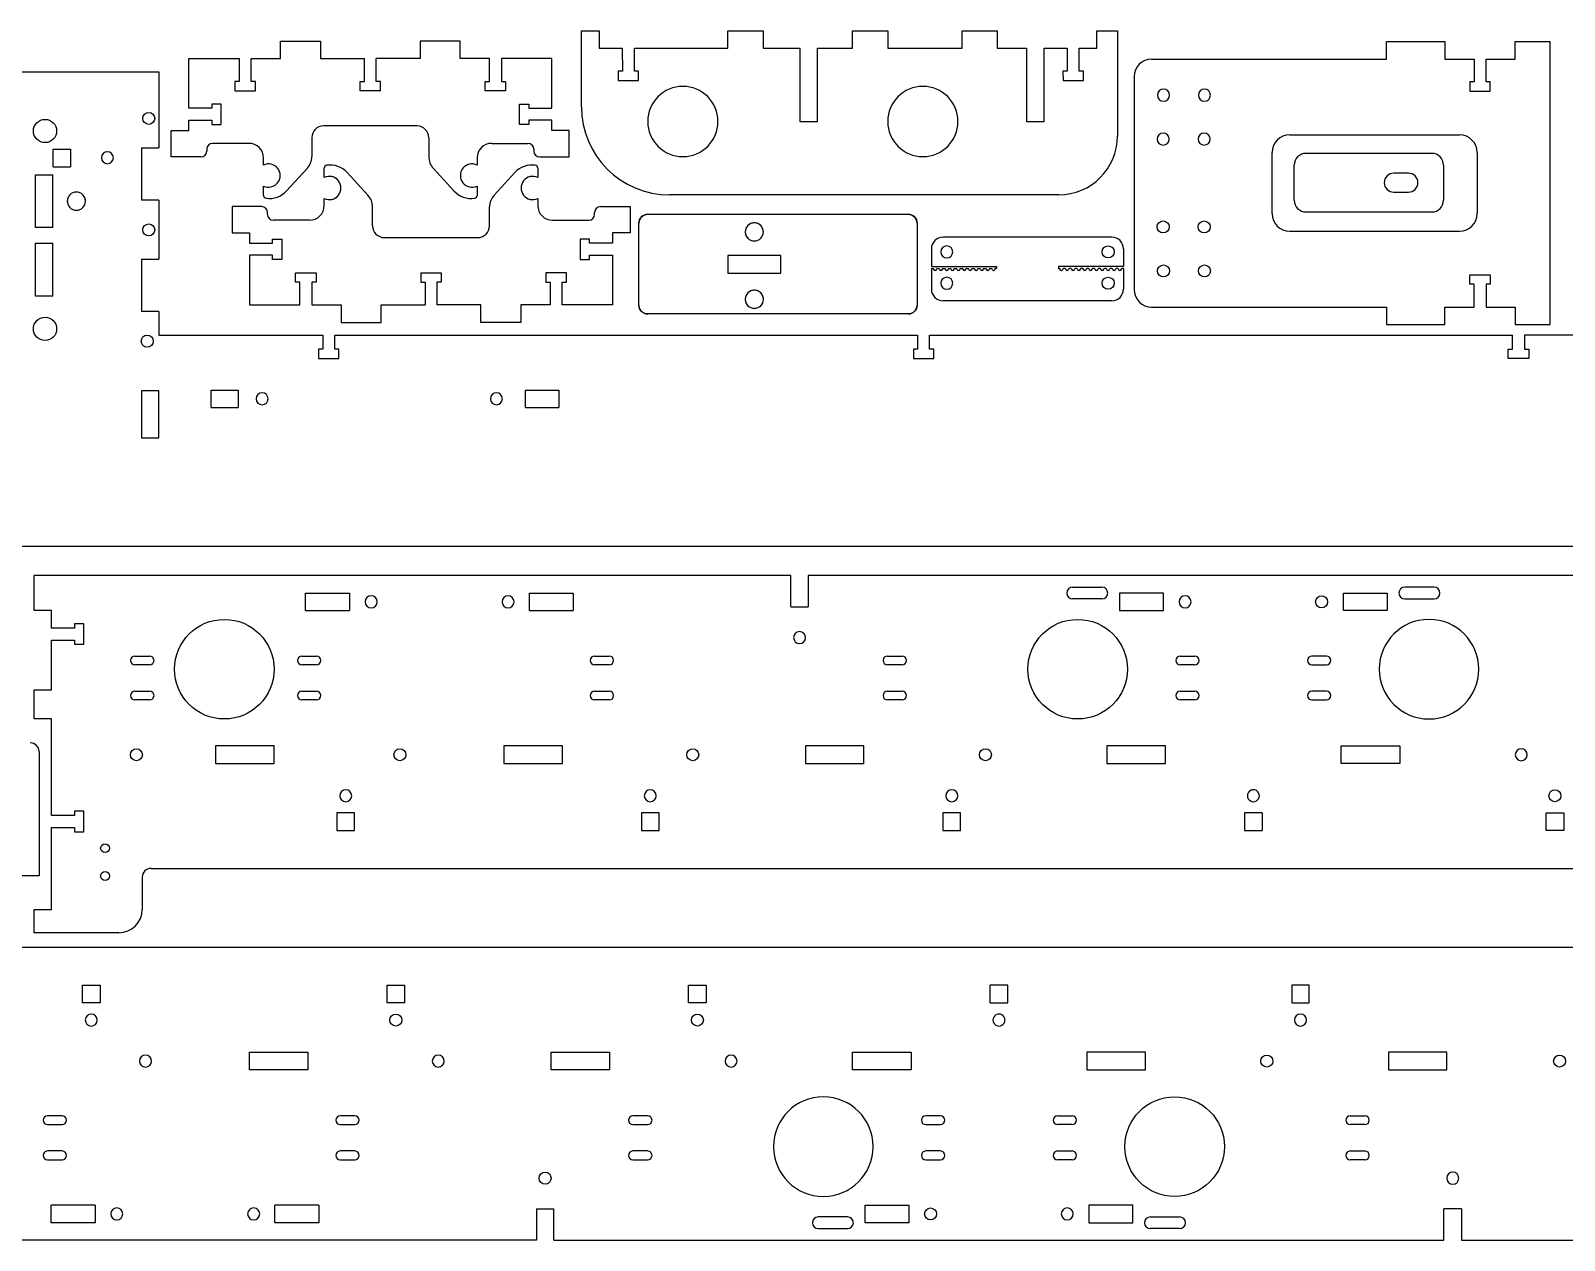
# Model space of a CAD drawing. Header units: millimetres. Extents: x -1441 to -172, y -752 to 2.
# Drawn here: x -1008 to -484, y -747 to -334 of the extents above; entities that cross this region are included whole.
import ezdxf

# ---------------------------------------------------------------- set-up
doc = ezdxf.new("R2010")
doc.units = ezdxf.units.MM
doc.linetypes.add('HIDDEN', pattern=[9.525, 6.35, -3.175])
doc.layers.get('0').update_dxf_attribs({"color": 253, "lineweight": 70, "true_color": 0x8faf8f})
doc.layers.add('Hidden', color=38, linetype='HIDDEN', lineweight=70, true_color=0x482605)

msp = doc.modelspace()

# ---------------------------------------------------------------- linework, layer by layer
at = {"color": 38, "lineweight": -3, "true_color": 0x482605}
for p, q in [((-819.98, -334.26), (-813.98, -334.26)), ((-819.98, -360.29), (-819.98, -334.26)), ((-813.98, -334.26), (-813.98, -340.26)), ((-769.98, -334.26), (-757.98, -334.26)), ((-769.98, -340.26), (-769.98, -334.26)), ((-757.98, -334.26), (-757.98, -340.26)), ((-727.4, -334.26), (-715.4, -334.26)), ((-727.4, -340.26), (-727.4, -334.26)), ((-715.4, -334.26), (-715.4, -340.26)), ((-689.97, -334.26), (-677.97, -334.26)), ((-689.97, -340.26), (-689.97, -334.26)), ((-677.97, -334.26), (-677.97, -340.26)), ((-643.97, -334.26), (-636.97, -334.26)), ((-643.97, -340.26), (-643.97, -334.26)), ((-636.97, -334.26), (-636.97, -370.29)), ((-922.83, -337.79), (-909.16, -337.79)), ((-922.83, -343.79), (-922.83, -337.79)), ((-909.16, -337.79), (-909.16, -343.79)), ((-861.45, -337.79), (-875.12, -337.79)), ((-875.12, -337.79), (-875.12, -343.79)), ((-861.45, -343.79), (-861.45, -337.79)), ((-813.98, -340.26), (-806.11, -340.26)), ((-806.11, -340.26), (-806.03, -348.06)), ((-801.92, -340.26), (-769.98, -340.26)), ((-801.92, -348.06), (-801.92, -340.26)), ((-757.98, -340.26), (-745.4, -340.26)), ((-745.4, -340.26), (-745.4, -365.27)), ((-739.4, -340.26), (-727.4, -340.26)), ((-739.4, -365.27), (-739.4, -340.26)), ((-715.4, -340.26), (-689.97, -340.26)), ((-677.97, -340.26), (-667.97, -340.26)), ((-667.97, -340.26), (-667.97, -365.27)), ((-661.97, -340.26), (-654.16, -340.26)), ((-661.97, -365.27), (-661.97, -340.26)), ((-654.16, -340.26), (-654.08, -348.06)), ((-649.97, -340.26), (-643.97, -340.26)), ((-649.97, -348.06), (-649.97, -340.26)), ((-545.08, -343.93), (-545.08, -337.93)), ((-545.08, -337.93), (-525.08, -337.93)), ((-525.08, -337.93), (-525.08, -343.93)), ((-501.08, -343.93), (-501.08, -337.93)), ((-501.08, -337.93), (-489.08, -337.93)), ((-489.08, -434.62), (-489.08, -337.93)), ((-954.11, -343.79), (-936.93, -343.79)), ((-954.11, -360.74), (-954.11, -343.79)), ((-936.93, -343.79), (-936.93, -351.59)), ((-932.83, -343.79), (-922.83, -343.79)), ((-932.83, -351.59), (-932.83, -343.79)), ((-909.16, -343.79), (-894.16, -343.79)), ((-894.16, -351.59), (-894.16, -343.79)), ((-875.12, -343.79), (-890.12, -343.79)), ((-890.12, -351.59), (-890.12, -343.79)), ((-851.45, -343.79), (-861.45, -343.79)), ((-851.45, -351.59), (-851.45, -343.79)), ((-830.17, -343.79), (-847.35, -343.79)), ((-847.35, -343.79), (-847.35, -351.59)), ((-830.17, -360.74), (-830.17, -343.79)), ((-625.26, -343.93), (-545.08, -343.93)), ((-525.08, -343.93), (-515.13, -343.93)), ((-515.13, -343.93), (-515.13, -351.73)), ((-511.03, -343.93), (-501.08, -343.93)), ((-511.03, -351.73), (-511.03, -343.93)), ((-1015.37, -348.27), (-964.33, -348.27)), ((-964.33, -348.27), (-964.33, -374.24)), ((-806.03, -348.06), (-807.48, -348.07)), ((-807.48, -348.07), (-807.47, -351.27)), ((-800.47, -348.06), (-801.92, -348.06)), ((-800.47, -351.26), (-800.47, -348.06)), ((-654.08, -348.06), (-655.53, -348.07)), ((-655.53, -348.07), (-655.52, -351.27)), ((-648.52, -348.06), (-649.97, -348.06)), ((-648.52, -351.26), (-648.52, -348.06)), ((-631.26, -349.93), (-631.26, -422.62)), ((-938.38, -351.59), (-938.38, -354.79)), ((-936.93, -351.59), (-938.38, -351.59)), ((-938.38, -354.79), (-931.38, -354.79)), ((-931.38, -351.59), (-932.83, -351.59)), ((-931.38, -354.79), (-931.38, -351.59)), ((-895.61, -354.79), (-895.61, -351.59)), ((-895.61, -351.59), (-894.16, -351.59)), ((-888.67, -354.79), (-895.61, -354.79)), ((-888.67, -351.59), (-890.12, -351.59)), ((-888.67, -354.79), (-888.67, -351.59)), ((-852.9, -354.79), (-852.9, -351.59)), ((-852.9, -351.59), (-851.45, -351.59)), ((-845.9, -354.79), (-852.9, -354.79)), ((-847.35, -351.59), (-845.9, -351.59)), ((-845.9, -351.59), (-845.9, -354.79)), ((-807.47, -351.27), (-800.47, -351.26)), ((-655.52, -351.27), (-648.52, -351.26)), ((-515.13, -351.73), (-516.58, -351.73)), ((-516.58, -351.73), (-516.58, -354.93)), ((-516.58, -354.93), (-509.58, -354.93)), ((-509.58, -351.73), (-511.03, -351.73)), ((-509.58, -354.93), (-509.58, -351.73)), ((-946.31, -360.74), (-954.11, -360.74)), ((-946.31, -359.29), (-946.31, -360.74)), ((-943.11, -359.29), (-946.31, -359.29)), ((-943.11, -366.29), (-943.11, -359.29)), ((-841.17, -366.29), (-841.17, -359.29)), ((-841.17, -359.29), (-837.97, -359.29)), ((-837.97, -359.29), (-837.97, -360.74)), ((-837.97, -360.74), (-830.17, -360.74)), ((-954.11, -364.84), (-946.31, -364.84)), ((-954.11, -368.36), (-954.11, -364.84)), ((-946.31, -364.84), (-946.31, -366.29)), ((-946.31, -366.29), (-943.11, -366.29)), ((-837.97, -366.29), (-841.17, -366.29)), ((-830.17, -364.84), (-837.97, -364.84)), ((-837.97, -364.84), (-837.97, -366.29)), ((-830.17, -368.36), (-830.17, -364.84)), ((-745.4, -365.27), (-739.4, -365.27)), ((-667.97, -365.27), (-661.97, -365.27)), ((-960.11, -368.36), (-954.11, -368.36)), ((-960.11, -377.36), (-960.11, -368.36)), ((-912.11, -370.79), (-912.11, -377.24)), ((-876.17, -366.79), (-908.11, -366.79)), ((-872.17, -370.79), (-872.17, -377.24)), ((-824.17, -368.36), (-830.17, -368.36)), ((-824.17, -377.36), (-824.17, -368.36)), ((-578.08, -369.84), (-520.08, -369.84)), ((-1000.5, -380.7), (-1000.5, -374.7)), ((-1000.5, -374.7), (-994.5, -374.7)), ((-994.5, -374.7), (-994.5, -380.7)), ((-970.33, -374.24), (-970.33, -392.14)), ((-970.33, -374.24), (-964.33, -374.24)), ((-948, -374.72), (-948, -375.36)), ((-933.61, -372.72), (-946, -372.72)), ((-850.67, -372.72), (-838.27, -372.72)), ((-836.27, -374.72), (-836.27, -375.36)), ((-584.08, -396.71), (-584.08, -375.84)), ((-514.08, -375.84), (-514.08, -396.71)), ((-1000.5, -380.7), (-994.5, -380.7)), ((-950, -377.36), (-960.11, -377.36)), ((-928.61, -380.14), (-928.61, -377.72)), ((-913.69, -381.29), (-920.73, -388.98)), ((-907.86, -384.4), (-907.86, -381.19)), ((-870.59, -381.29), (-863.55, -388.98)), ((-855.67, -377.72), (-855.67, -380.14)), ((-834.92, -381.19), (-834.92, -384.4)), ((-834.27, -377.36), (-824.17, -377.36)), ((-1006.52, -401.47), (-1006.52, -383.47)), ((-1006.52, -383.47), (-1000.52, -383.47)), ((-1000.52, -401.47), (-1000.52, -383.47)), ((-928.61, -390.5), (-928.61, -387.29)), ((-892.94, -390.4), (-899.98, -382.71)), ((-855.67, -387.29), (-855.67, -390.5)), ((-849.84, -390.4), (-842.8, -382.71)), ((-964.33, -392.14), (-970.33, -392.14)), ((-964.33, -392.14), (-964.33, -412.24)), ((-907.86, -393.97), (-907.86, -391.55)), ((-834.92, -391.55), (-834.92, -393.97)), ((-656.97, -390.29), (-789.98, -390.29)), ((-929.25, -394.33), (-939.36, -394.33)), ((-939.36, -394.33), (-939.36, -403.33)), ((-927.25, -396.97), (-927.25, -396.33)), ((-891.36, -400.9), (-891.36, -394.45)), ((-851.42, -400.9), (-851.42, -394.45)), ((-815.52, -396.97), (-815.52, -396.33)), ((-813.52, -394.33), (-803.42, -394.33)), ((-803.42, -394.33), (-803.42, -403.33)), ((-797.38, -396.96), (-708.38, -396.96)), ((-1000.52, -401.47), (-1006.52, -401.47)), ((-939.36, -403.33), (-933.36, -403.33)), ((-933.36, -403.33), (-933.36, -406.85)), ((-912.86, -398.97), (-925.25, -398.97)), ((-829.92, -398.97), (-817.52, -398.97)), ((-809.42, -403.33), (-809.42, -406.85)), ((-803.42, -403.33), (-809.42, -403.33)), ((-800.38, -427.96), (-800.38, -399.96)), ((-705.38, -399.96), (-705.38, -427.96)), ((-578.08, -402.71), (-520.08, -402.71)), ((-1006.52, -406.85), (-1000.52, -406.85)), ((-1006.52, -424.85), (-1006.52, -406.85)), ((-1000.52, -424.85), (-1000.52, -406.85)), ((-933.36, -406.85), (-925.56, -406.85)), ((-925.56, -406.85), (-925.56, -405.4)), ((-925.56, -405.4), (-922.36, -405.4)), ((-922.36, -405.4), (-922.36, -412.4)), ((-887.36, -404.9), (-855.42, -404.9)), ((-820.42, -405.4), (-820.42, -412.4)), ((-817.22, -405.4), (-820.42, -405.4)), ((-817.22, -406.85), (-817.22, -405.4)), ((-809.42, -406.85), (-817.22, -406.85)), ((-638.85, -404.78), (-696.49, -404.78)), ((-970.33, -412.24), (-970.33, -430.14)), ((-970.33, -412.24), (-964.33, -412.24)), ((-925.56, -410.95), (-933.36, -410.95)), ((-933.36, -410.95), (-933.36, -427.9)), ((-925.56, -412.4), (-925.56, -410.95)), ((-922.36, -412.4), (-925.56, -412.4)), ((-820.42, -412.4), (-817.22, -412.4)), ((-817.22, -410.95), (-809.42, -410.95)), ((-817.22, -412.4), (-817.22, -410.95)), ((-809.42, -410.95), (-809.42, -427.9)), ((-769.96, -411.04), (-769.96, -417.04)), ((-751.96, -411.04), (-769.96, -411.04)), ((-751.96, -417.04), (-751.96, -411.04)), ((-700.49, -408.78), (-700.49, -414.78)), ((-634.85, -408.78), (-634.85, -414.78)), ((-917.63, -420.1), (-917.63, -416.9)), ((-917.63, -416.9), (-910.63, -416.9)), ((-910.63, -416.9), (-910.63, -420.1)), ((-874.86, -416.9), (-874.86, -420.1)), ((-874.86, -416.9), (-867.92, -416.9)), ((-867.92, -416.9), (-867.92, -420.1)), ((-832.15, -416.9), (-832.15, -420.1)), ((-825.15, -416.9), (-832.15, -416.9)), ((-825.15, -420.1), (-825.15, -416.9)), ((-769.96, -417.04), (-751.96, -417.04)), ((-700.49, -414.78), (-678.26, -414.78)), ((-700.49, -415.48), (-700.49, -422.48)), ((-700.49, -415.48), (-699.93, -415.48)), ((-698.54, -415.48), (-697.93, -415.48)), ((-696.54, -415.48), (-695.93, -415.48)), ((-694.54, -415.48), (-693.93, -415.48)), ((-692.54, -415.48), (-691.93, -415.48)), ((-690.54, -415.48), (-689.93, -415.48)), ((-688.54, -415.48), (-687.93, -415.48)), ((-686.54, -415.48), (-685.93, -415.48)), ((-684.54, -415.48), (-683.93, -415.48)), ((-682.54, -415.48), (-681.93, -415.48)), ((-680.54, -415.48), (-679.93, -415.48)), ((-678.26, -415.48), (-678.76, -415.48)), ((-678.26, -414.78), (-678.26, -415.48)), ((-657.08, -414.78), (-657.08, -415.48)), ((-634.85, -414.78), (-657.08, -414.78)), ((-657.08, -415.48), (-656.58, -415.48)), ((-654.8, -415.48), (-655.4, -415.48)), ((-652.8, -415.48), (-653.4, -415.48)), ((-650.8, -415.48), (-651.4, -415.48)), ((-648.8, -415.48), (-649.4, -415.48)), ((-646.8, -415.48), (-647.4, -415.48)), ((-644.8, -415.48), (-645.4, -415.48)), ((-642.8, -415.48), (-643.4, -415.48)), ((-640.8, -415.48), (-641.4, -415.48)), ((-638.8, -415.48), (-639.4, -415.48)), ((-636.8, -415.48), (-637.4, -415.48)), ((-634.85, -415.48), (-635.4, -415.48)), ((-634.85, -415.48), (-634.85, -422.48)), ((-516.58, -420.82), (-516.58, -417.62)), ((-516.58, -417.62), (-509.58, -417.62)), ((-509.58, -417.62), (-509.58, -420.82)), ((-916.18, -420.1), (-917.63, -420.1)), ((-916.18, -427.9), (-916.18, -420.1)), ((-910.63, -420.1), (-912.08, -420.1)), ((-912.08, -420.1), (-912.08, -427.9)), ((-874.86, -420.1), (-873.41, -420.1)), ((-873.41, -420.1), (-873.41, -427.9)), ((-867.92, -420.1), (-869.37, -420.1)), ((-869.37, -420.1), (-869.37, -427.9)), ((-832.15, -420.1), (-830.7, -420.1)), ((-830.7, -420.1), (-830.7, -427.9)), ((-826.6, -420.1), (-825.15, -420.1)), ((-826.6, -427.9), (-826.6, -420.1)), ((-515.13, -420.82), (-516.58, -420.82)), ((-515.13, -428.62), (-515.13, -420.82)), ((-511.03, -420.82), (-511.03, -428.62)), ((-509.58, -420.82), (-511.03, -420.82)), ((-1000.52, -424.85), (-1006.52, -424.85)), ((-933.36, -427.9), (-916.18, -427.9)), ((-912.08, -427.9), (-902.08, -427.9)), ((-902.08, -427.9), (-902.08, -433.9)), ((-888.41, -433.9), (-888.41, -427.9)), ((-888.41, -427.9), (-873.41, -427.9)), ((-854.37, -427.9), (-869.37, -427.9)), ((-854.37, -433.9), (-854.37, -427.9)), ((-840.7, -427.9), (-840.7, -433.9)), ((-830.7, -427.9), (-840.7, -427.9)), ((-809.42, -427.9), (-826.6, -427.9)), ((-638.85, -426.48), (-696.49, -426.48)), ((-625.26, -428.62), (-545.08, -428.62)), ((-545.08, -428.62), (-545.08, -434.62)), ((-525.08, -434.62), (-525.08, -428.62)), ((-525.08, -428.62), (-515.13, -428.62)), ((-511.03, -428.62), (-501.08, -428.62)), ((-501.08, -428.62), (-501.08, -434.62)), ((-964.32, -430.14), (-970.33, -430.14)), ((-964.32, -430.14), (-964.32, -438.19)), ((-902.08, -433.9), (-888.41, -433.9)), ((-840.7, -433.9), (-854.37, -433.9)), ((-708.38, -430.96), (-797.38, -430.96)), ((-545.08, -434.62), (-525.08, -434.62)), ((-501.08, -434.62), (-489.08, -434.62)), ((-964.32, -438.19), (-908.39, -438.19)), ((-908.39, -438.19), (-908.39, -442.99)), ((-904.29, -438.19), (-705.19, -438.19)), ((-904.29, -442.99), (-904.29, -438.19)), ((-705.19, -438.19), (-705.19, -442.99)), ((-701.09, -438.27), (-501.99, -438.27)), ((-701.09, -442.99), (-701.09, -438.27)), ((-501.99, -442.99), (-501.99, -438.27)), ((-298.79, -438.19), (-497.89, -438.19)), ((-497.89, -438.19), (-497.89, -442.99)), ((-909.84, -442.99), (-909.84, -446.19)), ((-908.39, -442.99), (-909.84, -442.99)), ((-902.84, -442.99), (-904.29, -442.99)), ((-902.84, -446.19), (-902.84, -442.99)), ((-706.64, -442.99), (-706.64, -446.19)), ((-705.19, -442.99), (-706.64, -442.99)), ((-699.64, -442.99), (-701.09, -442.99)), ((-699.64, -446.19), (-699.64, -442.99)), ((-503.44, -446.19), (-503.44, -442.99)), ((-503.44, -442.99), (-501.99, -442.99)), ((-497.89, -442.99), (-496.44, -442.99)), ((-496.44, -442.99), (-496.44, -446.19)), ((-909.84, -446.19), (-902.84, -446.19)), ((-706.64, -446.19), (-699.64, -446.19)), ((-496.44, -446.19), (-503.44, -446.19)), ((-970.33, -457.27), (-970.33, -473.27)), ((-964.33, -457.27), (-970.33, -457.27)), ((-964.33, -473.27), (-964.33, -457.27)), ((-946.47, -462.94), (-946.47, -456.94)), ((-946.47, -456.94), (-937.32, -456.94)), ((-937.32, -456.94), (-937.32, -462.94)), ((-839.09, -462.94), (-839.09, -456.94)), ((-839.09, -456.94), (-827.7, -456.94)), ((-827.7, -456.94), (-827.7, -462.94)), ((-946.47, -462.94), (-937.32, -462.94)), ((-839.09, -462.94), (-827.7, -462.94)), ((-970.33, -473.27), (-964.33, -473.27)), ((-1013.37, -510.27), (-189.72, -510.27)), ((-1007, -532.27), (-1007, -520.27)), ((-1007, -532.27), (-1007, -520.27)), ((-748.52, -520.27), (-1007, -520.27)), ((-748.52, -530.99), (-748.52, -520.27)), ((-438.5, -520.27), (-742.52, -520.27)), ((-742.52, -520.27), (-742.52, -530.99)), ((-914.23, -526.26), (-899.25, -526.26)), ((-914.23, -532.26), (-914.23, -526.26)), ((-899.25, -526.26), (-899.25, -532.26)), ((-837.79, -532.26), (-837.79, -526.26)), ((-837.79, -526.26), (-822.81, -526.26)), ((-822.81, -526.26), (-822.81, -532.26)), ((-652.23, -524.27), (-642.23, -524.27)), ((-642.23, -528.27), (-652.23, -528.27)), ((-636.23, -526.26), (-636.23, -532.26)), ((-621.25, -526.26), (-636.23, -526.26)), ((-621.25, -532.26), (-621.25, -526.26)), ((-559.77, -532.26), (-559.77, -526.26)), ((-559.77, -526.26), (-544.79, -526.26)), ((-544.79, -526.26), (-544.79, -532.26)), ((-528.79, -524.27), (-538.79, -524.27)), ((-538.79, -528.27), (-528.79, -528.27)), ((-1001, -532.27), (-1007, -532.27)), ((-1001, -538.22), (-1001, -532.27)), ((-1001, -538.22), (-1001, -532.27)), ((-914.23, -532.26), (-899.25, -532.26)), ((-837.79, -532.26), (-822.81, -532.26)), ((-748.52, -530.99), (-742.52, -530.99)), ((-636.23, -532.26), (-621.25, -532.26)), ((-544.79, -532.26), (-559.77, -532.26)), ((-993.2, -538.22), (-1001, -538.22)), ((-993.2, -536.77), (-993.2, -538.22)), ((-990, -536.77), (-993.2, -536.77)), ((-990, -543.77), (-990, -536.77)), ((-1001, -559.27), (-1001, -542.32)), ((-1001, -542.32), (-993.2, -542.32)), ((-1001, -559.27), (-1001, -542.32)), ((-993.2, -542.32), (-993.2, -543.77)), ((-993.2, -543.77), (-990, -543.77)), ((-972.51, -547.77), (-967.51, -547.77)), ((-915.51, -547.77), (-910.51, -547.77)), ((-815.51, -547.77), (-810.51, -547.77)), ((-715.51, -547.77), (-710.51, -547.77)), ((-615.51, -547.77), (-610.51, -547.77)), ((-565.51, -547.77), (-570.51, -547.77)), ((-967.51, -550.77), (-972.51, -550.77)), ((-910.51, -550.77), (-915.51, -550.77)), ((-810.51, -550.77), (-815.51, -550.77)), ((-710.51, -550.77), (-715.51, -550.77)), ((-610.51, -550.77), (-615.51, -550.77)), ((-570.51, -550.77), (-565.51, -550.77)), ((-1007, -569.27), (-1007, -559.27)), ((-1007, -559.27), (-1001, -559.27)), ((-1007, -569.27), (-1007, -559.27)), ((-972.51, -559.77), (-967.51, -559.77)), ((-915.51, -559.77), (-910.51, -559.77)), ((-815.51, -559.77), (-810.51, -559.77)), ((-715.51, -559.77), (-710.51, -559.77)), ((-615.51, -559.77), (-610.51, -559.77)), ((-565.51, -559.77), (-570.51, -559.77)), ((-967.51, -562.77), (-972.51, -562.77)), ((-910.51, -562.77), (-915.51, -562.77)), ((-810.51, -562.77), (-815.51, -562.77)), ((-710.51, -562.77), (-715.51, -562.77)), ((-610.51, -562.77), (-615.51, -562.77)), ((-570.51, -562.77), (-565.51, -562.77)), ((-1001, -569.27), (-1007, -569.27)), ((-1001, -602.22), (-1001, -569.27)), ((-1001, -602.22), (-1001, -569.27)), ((-1005.28, -580.41), (-1005.28, -622.79)), ((-924.95, -578.47), (-944.95, -578.47)), ((-944.95, -578.47), (-944.95, -584.47)), ((-924.95, -584.47), (-924.95, -578.47)), ((-826.54, -578.47), (-846.54, -578.47)), ((-846.54, -578.47), (-846.54, -584.47)), ((-826.54, -584.47), (-826.54, -578.47)), ((-723.52, -578.47), (-743.52, -578.47)), ((-743.52, -578.47), (-743.52, -584.47)), ((-723.52, -584.47), (-723.52, -578.47)), ((-620.52, -578.47), (-640.52, -578.47)), ((-640.52, -578.47), (-640.52, -584.47)), ((-620.52, -584.47), (-620.52, -578.47)), ((-560.5, -584.47), (-560.5, -578.47)), ((-560.5, -578.47), (-540.5, -578.47)), ((-540.5, -578.47), (-540.5, -584.47)), ((-944.95, -584.47), (-924.95, -584.47)), ((-846.54, -584.47), (-826.54, -584.47)), ((-743.52, -584.47), (-723.52, -584.47)), ((-640.52, -584.47), (-620.52, -584.47)), ((-540.5, -584.47), (-560.5, -584.47)), ((-993.2, -602.22), (-1001, -602.22)), ((-990, -600.77), (-993.2, -600.77)), ((-993.2, -600.77), (-993.2, -602.22)), ((-990, -607.77), (-990, -600.77)), ((-903.54, -601.34), (-903.54, -607.34)), ((-897.54, -601.34), (-903.54, -601.34)), ((-897.54, -607.34), (-897.54, -601.34)), ((-799.52, -601.34), (-799.52, -607.34)), ((-793.52, -601.34), (-799.52, -601.34)), ((-793.52, -607.34), (-793.52, -601.34)), ((-696.52, -601.34), (-696.52, -607.34)), ((-690.52, -601.34), (-696.52, -601.34)), ((-690.52, -607.34), (-690.52, -601.34)), ((-593.52, -601.34), (-593.52, -607.34)), ((-587.5, -601.34), (-593.52, -601.34)), ((-587.5, -601.34), (-587.5, -607.34)), ((-490.5, -601.34), (-484.5, -601.34)), ((-490.5, -607.34), (-490.5, -601.34)), ((-484.5, -601.34), (-484.5, -607.34)), ((-1001, -634.27), (-1001, -606.32)), ((-1001, -634.27), (-1001, -606.32)), ((-1001, -606.32), (-993.2, -606.32)), ((-993.2, -606.32), (-993.2, -607.77)), ((-903.54, -607.34), (-897.54, -607.34)), ((-799.52, -607.34), (-793.52, -607.34)), ((-696.52, -607.34), (-690.52, -607.34)), ((-593.52, -607.34), (-587.5, -607.34)), ((-484.5, -607.34), (-490.5, -607.34)), ((-993.2, -607.77), (-990, -607.77)), ((-1005.28, -622.79), (-1016.28, -622.79)), ((-970.03, -623.27), (-970.03, -634.27)), ((-967.03, -620.27), (-213.99, -620.27)), ((-1007, -642.27), (-1007, -634.27)), ((-1007, -642.27), (-1007, -634.27)), ((-1007, -634.27), (-1001, -634.27)), ((-978.03, -642.27), (-1007, -642.27)), ((-300.88, -647.27), (-1053.93, -647.27)), ((-990.43, -666.19), (-990.43, -660.19)), ((-990.43, -660.19), (-984.43, -660.19)), ((-984.43, -660.19), (-984.43, -666.19)), ((-886.41, -666.19), (-886.41, -660.19)), ((-886.41, -660.19), (-880.41, -660.19)), ((-880.41, -660.19), (-880.41, -666.19)), ((-783.41, -666.19), (-783.41, -660.19)), ((-783.41, -660.19), (-777.41, -660.19)), ((-777.41, -660.19), (-777.41, -666.19)), ((-680.41, -666.19), (-680.41, -660.19)), ((-674.4, -660.19), (-680.41, -660.19)), ((-674.4, -666.19), (-674.4, -660.19)), ((-577.4, -660.19), (-577.4, -666.19)), ((-571.4, -660.19), (-577.4, -660.19)), ((-571.4, -666.19), (-571.4, -660.19)), ((-984.43, -666.19), (-990.43, -666.19)), ((-880.41, -666.19), (-886.41, -666.19)), ((-777.41, -666.19), (-783.41, -666.19)), ((-680.41, -666.19), (-674.4, -666.19)), ((-577.4, -666.19), (-571.4, -666.19)), ((-933.43, -683.06), (-913.43, -683.06)), ((-933.43, -689.06), (-933.43, -683.06)), ((-913.43, -683.06), (-913.43, -689.06)), ((-830.41, -683.06), (-810.41, -683.06)), ((-830.41, -689.06), (-830.41, -683.06)), ((-810.41, -683.06), (-810.41, -689.06)), ((-727.41, -683.06), (-707.41, -683.06)), ((-727.41, -689.06), (-727.41, -683.06)), ((-707.41, -683.06), (-707.41, -689.06)), ((-647.4, -683.06), (-647.4, -689.06)), ((-627.4, -683.06), (-647.4, -683.06)), ((-627.4, -689.06), (-627.4, -683.06)), ((-544.4, -683.06), (-544.4, -689.06)), ((-524.4, -683.06), (-544.4, -683.06)), ((-524.4, -689.06), (-524.4, -683.06)), ((-913.43, -689.06), (-933.43, -689.06)), ((-810.41, -689.06), (-830.41, -689.06)), ((-707.41, -689.06), (-727.41, -689.06)), ((-647.4, -689.06), (-627.4, -689.06)), ((-544.4, -689.06), (-524.4, -689.06)), ((-997.41, -704.77), (-1002.41, -704.77)), ((-897.41, -704.77), (-902.41, -704.77)), ((-797.41, -704.77), (-802.41, -704.77)), ((-697.41, -704.77), (-702.41, -704.77)), ((-657.4, -704.77), (-652.4, -704.77)), ((-557.4, -704.77), (-552.4, -704.77)), ((-1002.41, -707.77), (-997.41, -707.77)), ((-902.41, -707.77), (-897.41, -707.77)), ((-802.41, -707.77), (-797.41, -707.77)), ((-702.41, -707.77), (-697.41, -707.77)), ((-652.4, -707.77), (-657.4, -707.77)), ((-552.4, -707.77), (-557.4, -707.77)), ((-997.41, -716.77), (-1002.41, -716.77)), ((-897.41, -716.77), (-902.41, -716.77)), ((-797.41, -716.77), (-802.41, -716.77)), ((-697.41, -716.77), (-702.41, -716.77)), ((-657.4, -716.77), (-652.4, -716.77)), ((-557.4, -716.77), (-552.4, -716.77)), ((-1002.41, -719.77), (-997.41, -719.77)), ((-902.41, -719.77), (-897.41, -719.77)), ((-802.41, -719.77), (-797.41, -719.77)), ((-702.41, -719.77), (-697.41, -719.77)), ((-652.4, -719.77), (-657.4, -719.77)), ((-552.4, -719.77), (-557.4, -719.77)), ((-986.15, -735.27), (-1001.13, -735.27)), ((-1001.13, -741.27), (-1001.13, -735.27)), ((-986.15, -735.27), (-986.15, -741.27)), ((-909.7, -735.27), (-924.69, -735.27)), ((-924.69, -741.27), (-924.69, -735.27)), ((-909.7, -735.27), (-909.7, -741.27)), ((-835.42, -736.54), (-829.42, -736.54)), ((-835.42, -736.54), (-835.42, -747.27)), ((-829.42, -747.27), (-829.42, -736.54)), ((-723.13, -741.27), (-723.13, -735.27)), ((-723.13, -735.27), (-708.14, -735.27)), ((-708.14, -735.27), (-708.14, -741.27)), ((-646.67, -735.27), (-646.67, -741.27)), ((-631.69, -735.27), (-646.67, -735.27)), ((-631.69, -741.27), (-631.69, -735.27)), ((-525.4, -747.27), (-525.4, -736.54)), ((-519.4, -736.54), (-525.4, -736.54)), ((-519.4, -736.54), (-519.4, -747.27)), ((-986.15, -741.27), (-1001.13, -741.27)), ((-909.7, -741.27), (-924.69, -741.27)), ((-729.13, -739.27), (-739.13, -739.27)), ((-739.13, -743.27), (-729.13, -743.27)), ((-708.14, -741.27), (-723.13, -741.27)), ((-646.67, -741.27), (-631.69, -741.27)), ((-625.69, -739.27), (-615.69, -739.27)), ((-615.69, -743.27), (-625.69, -743.27)), ((-835.42, -747.27), (-1093.9, -747.27)), ((-829.42, -747.27), (-525.4, -747.27)), ((-519.4, -747.27), (-260.92, -747.27))]:
    msp.add_line(p, q, dxfattribs=at)
at = {"color": 98, "lineweight": -3, "true_color": 0x054805}
for p, q in [((-529.56, -376.15), (-572.56, -376.15)), ((-576.56, -392.15), (-576.56, -380.15)), ((-525.56, -380.15), (-525.56, -392.15)), ((-537.56, -382.9), (-542.56, -382.9)), ((-542.56, -389.4), (-537.56, -389.4)), ((-572.56, -396.15), (-529.56, -396.15))]:
    msp.add_line(p, q, dxfattribs=at)
at = {"color": 38, "lineweight": -3, "true_color": 0x482605, "extrusion": (3.45332e-15, -6.61724e-16, -1)}
for centre in [(785.37, -365.27), (703.4, -365.27)]:
    msp.add_circle(centre, 12, dxfattribs=at)
at = {"color": 38, "lineweight": -3, "true_color": 0x482605, "extrusion": (-3.81639e-17, -5.0532e-16, -1)}
for centre in [(621.21, -356.28), (607.21, -356.28), (621.31, -371.28), (607.31, -371.28)]:
    msp.add_circle(centre, 2.05, dxfattribs=at)
at = {"color": 38, "lineweight": -3, "true_color": 0x482605}
for centre, radius in [((-1003.23, -368.5), 3.97), ((-967.83, -364.19), 2.05), ((-967.83, -402.27), 2.05), ((-621.31, -401.28), 2.05), ((-607.31, -401.28), 2.05), ((-640.1, -409.78), 2.05), ((-640.1, -420.48), 2.05), ((-621.21, -416.28), 2.05), ((-607.21, -416.28), 2.05), ((-1003.23, -436.06), 3.97), ((-968.33, -440.27), 2.05), ((-567.18, -529.27), 2.05), ((-942, -552.27), 17), ((-650.51, -552.27), 17), ((-972.02, -581.47), 2.05), ((-882.02, -581.47), 2.05), ((-782.02, -581.47), 2.05), ((-682.02, -581.47), 2.05), ((-487.51, -595.47), 2.05), ((-982.73, -613.36), 1.5), ((-982.73, -622.89), 1.5), ((-883.41, -672.06), 2.05), ((-780.41, -672.06), 2.05), ((-585.9, -686.06), 2.05), ((-485.9, -686.06), 2.05), ((-617.4, -715.27), 17), ((-832.42, -726.05), 2.05), ((-700.74, -738.27), 2.05)]:
    msp.add_circle(centre, radius, dxfattribs=at)
at = {"color": 38, "lineweight": -3, "true_color": 0x482605, "extrusion": (-3.81609e-17, -4.44089e-16, -1)}
for centre in [(981.95, -377.63), (849.08, -459.94)]:
    msp.add_circle(centre, 2.05, dxfattribs=at)
at = {"color": 38, "lineweight": -3, "true_color": 0x482605, "extrusion": (-3.03577e-15, -5.35528e-15, -1)}
for centre in [(695.23, -409.78), (695.23, -420.48)]:
    msp.add_circle(centre, 2.05, dxfattribs=at)
at = {"color": 38, "lineweight": -3, "true_color": 0x482605, "extrusion": (-3.8163e-17, -4.44089e-16, -1)}
msp.add_circle((929.08, -459.94), 2.05, dxfattribs=at)
at = {"color": 38, "lineweight": -3, "true_color": 0x482605, "extrusion": (-3.47545e-15, -5.0532e-16, -1)}
for centre, radius in [((891.83, -529.26), 2.05), ((845.08, -529.26), 2.05), ((613.84, -529.27), 2.05), ((745.52, -541.48), 2.05), ((530.51, -552.27), 17), ((499, -581.47), 2.05), ((900.54, -595.47), 2.05), ((796.51, -595.47), 2.05), ((693.51, -595.47), 2.05)]:
    msp.add_circle(centre, radius, dxfattribs=at)
at = {"color": 38, "lineweight": -3, "true_color": 0x482605, "extrusion": (3.39912e-15, -5.0532e-16, -1)}
for centre, radius in [((574.41, -672.06), 2.05), ((968.91, -686.06), 2.05), ((868.91, -686.06), 2.05), ((768.91, -686.06), 2.05), ((737.41, -715.27), 17), ((522.4, -726.05), 2.05), ((978.72, -738.27), 2.05), ((931.97, -738.27), 2.05), ((654.08, -738.27), 2.05)]:
    msp.add_circle(centre, radius, dxfattribs=at)
at = {"color": 38, "lineweight": -3, "true_color": 0x482605}
for centre, radius, start, end in [((-625.26, -349.93), 6, 90, 180), ((-789.98, -360.29), 30, 180, 270), ((-908.11, -370.79), 4, 90, 180), ((-876.17, -370.79), 4, 0, 90), ((-656.97, -370.29), 20, 270, 0), ((-578.08, -375.84), 6, 90, 180), ((-520.08, -375.84), 6, 0, 90), ((-950, -375.36), 2, 270, 0), ((-946, -374.72), 2, 90, 180), ((-933.61, -377.72), 5, 0, 90), ((-850.67, -377.72), 5, 90, 180), ((-838.27, -374.72), 2, 360, 90), ((-834.27, -375.36), 2, 180, 270), ((-926.88, -383.72), 3.97, 244.1658, 115.8342), ((-918.11, -377.24), 6, 317.4896, 0), ((-906.86, -381.19), 1, 98.0543, 180), ((-905.88, -388.12), 8, 42.5104, 98.0543), ((-866.17, -377.24), 6, 180, 222.5104), ((-857.4, -383.72), 3.97, 64.1658, 295.8342), ((-836.9, -388.12), 8, 81.9457, 137.4896), ((-835.92, -381.19), 1, 0, 81.9457), ((-906.13, -387.97), 3.97, 244.1658, 115.8342), ((-836.65, -387.97), 3.97, 64.1658, 295.8342), ((-927.61, -390.5), 1, 180, 261.9457), ((-926.63, -383.57), 8, 261.9457, 317.4896), ((-897.36, -394.45), 6, 0, 42.5104), ((-857.65, -383.57), 8, 222.5104, 278.0543), ((-856.67, -390.5), 1, 278.0543, 0), ((-845.42, -394.45), 6, 137.4896, 180), ((-929.25, -396.33), 2, 0, 90), ((-925.25, -396.97), 2, 180, 270), ((-912.86, -393.97), 5, 270, 360), ((-829.92, -393.97), 5, 180, 270), ((-817.52, -396.97), 2, 270, 0), ((-813.52, -396.33), 2, 90, 180), ((-578.08, -396.71), 6, 180, 270), ((-520.08, -396.71), 6, 270, 0), ((-887.36, -400.9), 4, 180, 270), ((-855.42, -400.9), 4, 270, 360), ((-696.49, -408.78), 4, 90, 180), ((-638.85, -408.78), 4, 0, 90), ((-699.93, -415.68), 0.2, 4.096, 90), ((-699.23, -415.63), 0.5, 184.096, 355.904), ((-698.54, -415.68), 0.2, 90, 175.904), ((-697.93, -415.68), 0.2, 4.096, 90), ((-697.23, -415.63), 0.5, 184.096, 355.904), ((-696.54, -415.68), 0.2, 90, 175.904), ((-695.93, -415.68), 0.2, 4.096, 90), ((-695.23, -415.63), 0.5, 184.096, 355.904), ((-694.54, -415.68), 0.2, 90, 175.904), ((-693.93, -415.68), 0.2, 4.096, 90), ((-693.23, -415.63), 0.5, 184.096, 355.904), ((-692.54, -415.68), 0.2, 90, 175.904), ((-691.93, -415.68), 0.2, 4.096, 90), ((-691.23, -415.63), 0.5, 184.096, 355.904), ((-690.54, -415.68), 0.2, 90, 175.904), ((-689.93, -415.68), 0.2, 4.096, 90), ((-689.23, -415.63), 0.5, 184.096, 355.904), ((-688.54, -415.68), 0.2, 90, 175.904), ((-687.93, -415.68), 0.2, 4.096, 90), ((-687.23, -415.63), 0.5, 184.096, 355.904), ((-686.54, -415.68), 0.2, 90, 175.904), ((-685.93, -415.68), 0.2, 4.096, 90), ((-685.23, -415.63), 0.5, 184.096, 355.904), ((-684.54, -415.68), 0.2, 90, 175.904), ((-683.93, -415.68), 0.2, 4.096, 90), ((-683.23, -415.63), 0.5, 184.096, 355.904), ((-682.54, -415.68), 0.2, 90, 175.904), ((-681.93, -415.68), 0.2, 4.096, 90), ((-681.23, -415.63), 0.5, 184.096, 355.904), ((-680.54, -415.68), 0.2, 90, 175.904), ((-679.93, -415.68), 0.2, 4.096, 90), ((-679.23, -415.63), 0.5, 184.096, 17.4576), ((-656.1, -415.63), 0.5, 162.5424, 355.904), ((-655.4, -415.68), 0.2, 90, 175.904), ((-654.8, -415.68), 0.2, 4.096, 90), ((-654.1, -415.63), 0.5, 184.096, 355.904), ((-653.4, -415.68), 0.2, 90, 175.904), ((-652.8, -415.68), 0.2, 4.096, 90), ((-652.1, -415.63), 0.5, 184.096, 355.904), ((-651.4, -415.68), 0.2, 90, 175.904), ((-650.8, -415.68), 0.2, 4.096, 90), ((-650.1, -415.63), 0.5, 184.096, 355.904), ((-649.4, -415.68), 0.2, 90, 175.904), ((-648.8, -415.68), 0.2, 4.096, 90), ((-648.1, -415.63), 0.5, 184.096, 355.904), ((-647.4, -415.68), 0.2, 90, 175.904), ((-646.8, -415.68), 0.2, 4.096, 90), ((-646.1, -415.63), 0.5, 184.096, 355.904), ((-645.4, -415.68), 0.2, 90, 175.904), ((-644.8, -415.68), 0.2, 4.096, 90), ((-644.1, -415.63), 0.5, 184.096, 355.904), ((-643.4, -415.68), 0.2, 90, 175.904), ((-642.8, -415.68), 0.2, 4.096, 90), ((-642.1, -415.63), 0.5, 184.096, 355.904), ((-641.4, -415.68), 0.2, 90, 175.904), ((-640.8, -415.68), 0.2, 4.096, 90), ((-640.1, -415.63), 0.5, 184.096, 355.904), ((-639.4, -415.68), 0.2, 90, 175.904), ((-638.8, -415.68), 0.2, 4.096, 90), ((-638.1, -415.63), 0.5, 184.096, 355.904), ((-637.4, -415.68), 0.2, 90, 175.904), ((-636.8, -415.68), 0.2, 4.096, 90), ((-636.1, -415.63), 0.5, 184.096, 355.904), ((-635.4, -415.68), 0.2, 90, 175.904), ((-696.49, -422.48), 4, 180, 270), ((-638.85, -422.48), 4, 270, 360), ((-625.26, -422.62), 6, 180, 270), ((-652.23, -526.27), 2, 90, 270), ((-642.23, -526.27), 2, 270, 90), ((-538.79, -526.27), 2, 90, 270), ((-528.79, -526.27), 2, 270, 90), ((-972.51, -549.27), 1.5, 90, 270), ((-967.51, -549.27), 1.5, 270, 90), ((-915.51, -549.27), 1.5, 90, 270), ((-910.51, -549.27), 1.5, 270, 90), ((-815.51, -549.27), 1.5, 90, 270), ((-810.51, -549.27), 1.5, 270, 90), ((-715.51, -549.27), 1.5, 90, 270), ((-710.51, -549.27), 1.5, 270, 90), ((-615.51, -549.27), 1.5, 90, 270), ((-610.51, -549.27), 1.5, 270, 90), ((-570.51, -549.27), 1.5, 90, 270), ((-565.51, -549.27), 1.5, 270, 90), ((-972.51, -561.27), 1.5, 90, 270), ((-967.51, -561.27), 1.5, 270, 90), ((-915.51, -561.27), 1.5, 90, 270), ((-910.51, -561.27), 1.5, 270, 90), ((-815.51, -561.27), 1.5, 90, 270), ((-810.51, -561.27), 1.5, 270, 90), ((-715.51, -561.27), 1.5, 90, 270), ((-710.51, -561.27), 1.5, 270, 90), ((-615.51, -561.27), 1.5, 90, 270), ((-610.51, -561.27), 1.5, 270, 90), ((-570.51, -561.27), 1.5, 90, 270), ((-565.51, -561.27), 1.5, 270, 90), ((-1008.28, -580.41), 3, 360, 90), ((-590.51, -595.47), 2.05, 89.8938, 270.1062), ((-590.51, -595.47), 2.05, 269.8938, 90.1062), ((-967.03, -623.27), 3, 90, 180), ((-978.03, -634.27), 8, 270, 0), ((-987.44, -672.06), 2.05, 0, 357.3588), ((-677.41, -672.06), 2.05, 89.8938, 270.1062), ((-677.4, -672.06), 2.05, 269.8938, 90.1062), ((-1002.41, -706.27), 1.5, 90, 270), ((-997.41, -706.27), 1.5, 270, 90), ((-902.41, -706.27), 1.5, 90, 270), ((-897.41, -706.27), 1.5, 270, 90), ((-802.41, -706.27), 1.5, 90, 270), ((-797.41, -706.27), 1.5, 270, 90), ((-702.41, -706.27), 1.5, 90, 270), ((-697.41, -706.27), 1.5, 270, 90), ((-657.4, -706.27), 1.5, 90, 270), ((-652.4, -706.27), 1.5, 270, 90), ((-557.4, -706.27), 1.5, 90, 270), ((-552.4, -706.27), 1.5, 270, 90), ((-1002.41, -718.27), 1.5, 90, 270), ((-997.41, -718.27), 1.5, 270, 90), ((-902.41, -718.27), 1.5, 90, 270), ((-897.41, -718.27), 1.5, 270, 90), ((-802.41, -718.27), 1.5, 90, 270), ((-797.41, -718.27), 1.5, 270, 90), ((-702.41, -718.27), 1.5, 90, 270), ((-697.41, -718.27), 1.5, 270, 90), ((-657.4, -718.27), 1.5, 90, 270), ((-652.4, -718.27), 1.5, 270, 90), ((-557.4, -718.27), 1.5, 90, 270), ((-552.4, -718.27), 1.5, 270, 90), ((-739.13, -741.27), 2, 90, 270), ((-729.13, -741.27), 2, 270, 90), ((-625.69, -741.27), 2, 90, 270), ((-615.69, -741.27), 2, 270, 90)]:
    msp.add_arc(centre, radius, start, end, dxfattribs=at)
at = {"color": 98, "lineweight": -3, "true_color": 0x054805}
for centre, radius, start, end in [((-572.56, -380.15), 4, 90, 180), ((-529.56, -380.15), 4, 0, 90), ((-542.56, -386.15), 3.25, 90, 270), ((-537.56, -386.15), 3.25, 270, 90), ((-572.56, -392.15), 4, 180, 270), ((-529.56, -392.15), 4, 270, 0)]:
    msp.add_arc(centre, radius, start, end, dxfattribs=at)
at = {"color": 38, "lineweight": -3, "true_color": 0x482605, "extrusion": (-3.81639e-17, -4.44089e-16, -1)}
msp.add_ellipse((-992.52, -392.46), major_axis=(-3.1, 0), ratio=1, dxfattribs=at)
at = {"color": 38, "lineweight": -3, "true_color": 0x482605}
for centre, start_param, end_param in [((-797.38, -399.96), 1.571664, 3.142461), ((-708.38, -399.96), 0.000868, 1.571664)]:
    msp.add_ellipse(centre, major_axis=(3, 0), ratio=1, start_param=start_param, end_param=end_param, dxfattribs=at)
at = {"color": 38, "lineweight": -3, "true_color": 0x482605, "extrusion": (0, 0, -1)}
for centre, start_param, end_param in [((-797.38, -399.96), 6.282317, 7.853114), ((-708.38, -427.96), 3.140725, 4.711521)]:
    msp.add_ellipse(centre, major_axis=(-3, 0), ratio=1, start_param=start_param, end_param=end_param, dxfattribs=at)
at = {"color": 38, "lineweight": -3, "true_color": 0x482605, "extrusion": (-6.24886e-33, -9.86022e-32, -1)}
for centre, start_param, end_param in [((-708.38, -399.96), 1.569928, 3.140725), ((-797.38, -427.96), 4.711521, 6.282317)]:
    msp.add_ellipse(centre, major_axis=(-3, 0), ratio=1, start_param=start_param, end_param=end_param, dxfattribs=at)
at = {"color": 38, "lineweight": -3, "true_color": 0x482605, "extrusion": (-6.16297e-33, 5.36818e-36, -1)}
for centre in [(-760.97, -402.96), (-760.96, -425.96)]:
    msp.add_ellipse(centre, major_axis=(-3.1, 0), ratio=1, dxfattribs=at)
at = {"layer": 'Hidden', "lineweight": -3}
for p, q in [((-801.92, -340.27), (-801.92, -340.26)), ((-1000.5, -374.7), (-1000.5, -374.7)), ((-994.5, -374.7), (-994.5, -374.7)), ((-970.33, -374.24), (-970.33, -374.24)), ((-1000.5, -380.7), (-1000.5, -380.7)), ((-994.5, -380.7), (-994.5, -380.7)), ((-1006.52, -383.47), (-1006.52, -383.47)), ((-1000.52, -383.47), (-1000.52, -383.47)), ((-970.33, -392.14), (-970.33, -392.14)), ((-797.38, -396.96), (-797.38, -396.96)), ((-708.38, -396.96), (-708.38, -396.96)), ((-1006.52, -401.47), (-1006.52, -401.47)), ((-1000.52, -401.47), (-1000.52, -401.47)), ((-800.38, -399.96), (-800.38, -399.96)), ((-705.38, -399.96), (-705.38, -399.96)), ((-1006.52, -406.85), (-1006.52, -406.85)), ((-1000.52, -406.85), (-1000.52, -406.85)), ((-970.33, -412.24), (-970.33, -412.24)), ((-769.96, -411.04), (-769.96, -411.04)), ((-751.96, -411.04), (-751.96, -411.04)), ((-769.96, -417.04), (-769.96, -417.04)), ((-751.96, -417.04), (-751.96, -417.04)), ((-1006.52, -424.85), (-1006.52, -424.85)), ((-1000.52, -424.85), (-1000.52, -424.85)), ((-800.38, -427.96), (-800.38, -427.96)), ((-705.38, -427.96), (-705.38, -427.96)), ((-970.33, -430.14), (-970.33, -430.14)), ((-797.38, -430.96), (-797.38, -430.96)), ((-708.38, -430.96), (-708.38, -430.96)), ((-1007, -520.27), (-1007, -520.27)), ((-1007, -532.27), (-1007, -532.27)), ((-1001, -532.27), (-1001, -532.27)), ((-1001, -538.22), (-1001, -538.22)), ((-1001, -542.32), (-1001, -542.32)), ((-1007, -559.27), (-1007, -559.27)), ((-1001, -559.27), (-1001, -559.27)), ((-1007, -569.27), (-1007, -569.27)), ((-1001, -569.27), (-1001, -569.27)), ((-1001, -602.22), (-1001, -602.22)), ((-1001, -606.32), (-1001, -606.32)), ((-1007, -634.27), (-1007, -634.27)), ((-1001, -634.27), (-1001, -634.27)), ((-1007, -642.27), (-1007, -642.27))]:
    msp.add_line(p, q, dxfattribs=at)
for centre, major_axis, ratio, start_param, end_param in [((-803.97, -340.27), (2.05, 0), 0.000108, 6.261183, 6.305187), ((-797.38, -427.96), (3, 0), 1, 3.142461, 4.713257), ((-708.38, -427.96), (3, 0), 1, 4.713257, 6.284053)]:
    msp.add_ellipse(centre, major_axis=major_axis, ratio=ratio, start_param=start_param, end_param=end_param, dxfattribs=at)
at = {"layer": 'Hidden', "lineweight": -3, "extrusion": (-3.81639e-17, -4.44089e-16, -1)}
msp.add_ellipse((-992.52, -392.46), major_axis=(-3.1, 0), ratio=1, dxfattribs=at)
at = {"layer": 'Hidden', "lineweight": -3, "extrusion": (-6.16297e-33, 5.36818e-36, -1)}
for centre in [(-760.97, -402.96), (-760.96, -425.96)]:
    msp.add_ellipse(centre, major_axis=(-3.1, 0), ratio=1, dxfattribs=at)

doc.saveas('drawing.dxf')
